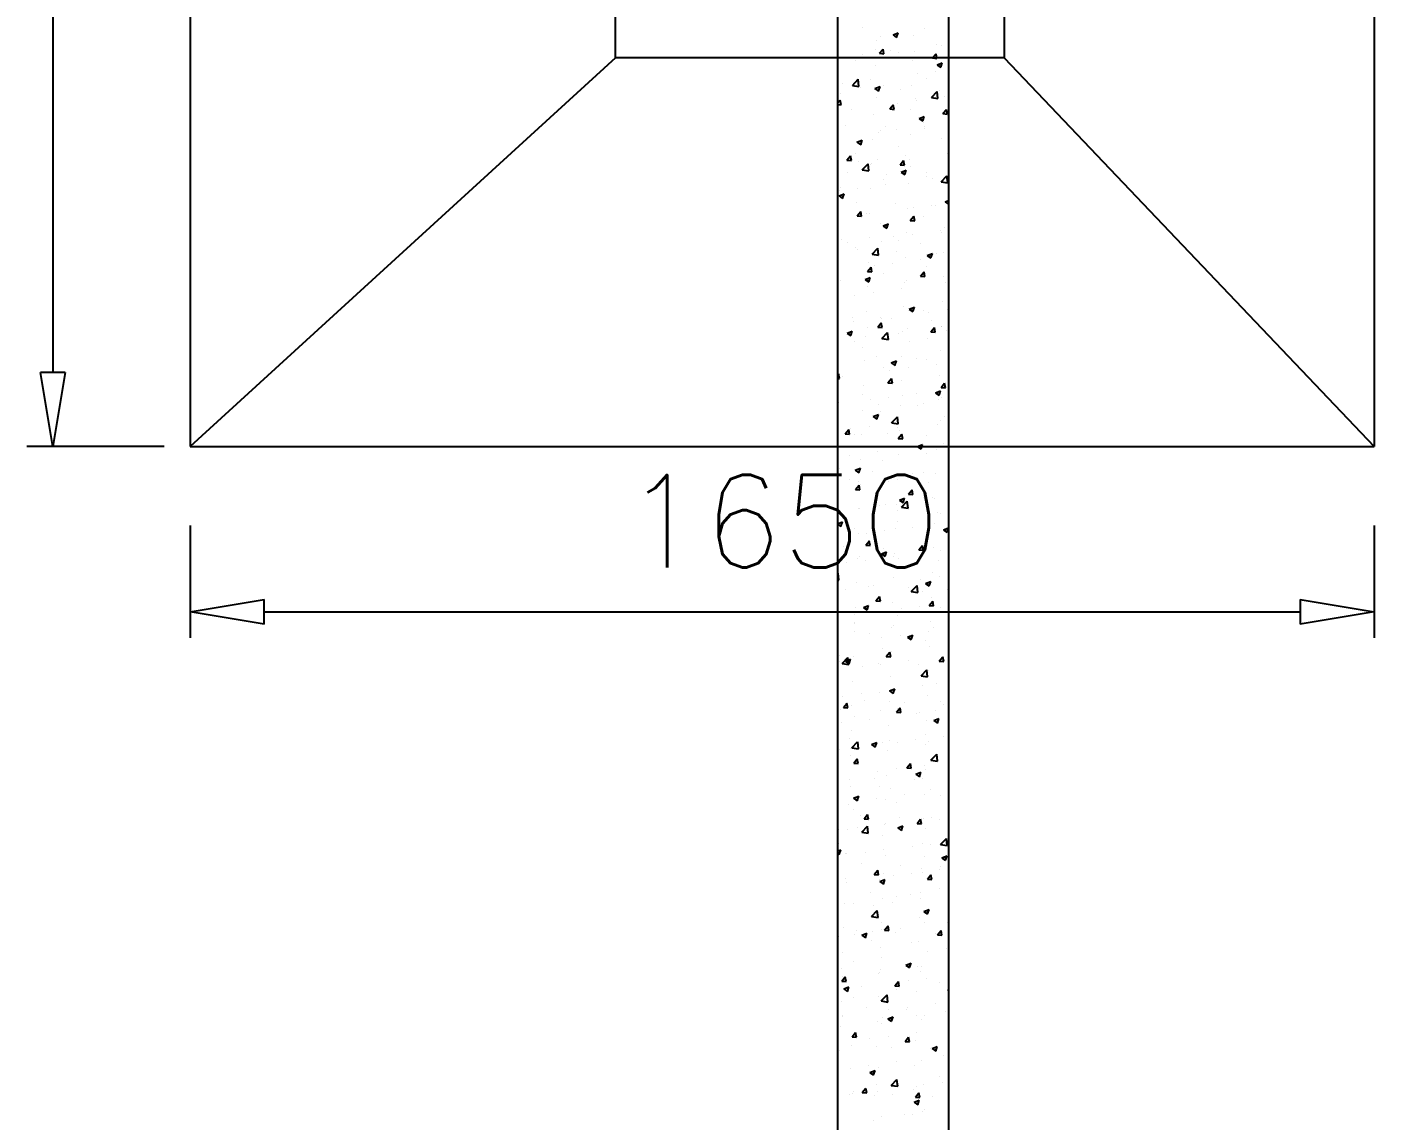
# Model space of a CAD drawing. Header units: millimetres. Extents: x 331487 to 517269, y 198509 to 399936.
# Drawn here: x 441634 to 443454, y 315079 to 316556 of the extents above; entities that cross this region are included whole.
import ezdxf

# ---------------------------------------------------------------- set-up
doc = ezdxf.new("R2010")
doc.units = ezdxf.units.MM
doc.header["$MEASUREMENT"] = 0
doc.layers.add('COLUMN', color=6, linetype='Continuous')
doc.layers.add('FOOTING', color=5, linetype='Continuous')
doc.styles.add('RO', font='romans.shx', dxfattribs={"height": 125})

# ---------------------------------------------------------------- blocks, each defined once
blk = doc.blocks.new('_ClosedBlank')
at = {"color": 0, "linetype": 'ByBlock', "lineweight": -2}
for p, q in [((-1, 0.167), (0, 0)), ((-1, 0.167), (-1, -0.167)), ((0, 0), (-1, -0.167))]:
    blk.add_line(p, q, dxfattribs=at)

msp = doc.modelspace()

# ---------------------------------------------------------------- linework, layer by layer
at = {"layer": 'COLUMN'}
for p, q in [((442729.3, 316588.7), (442729.3, 314228.7)), ((442879.3, 316588.7), (442879.3, 314228.7))]:
    msp.add_line(p, q, dxfattribs=at)
at = {"layer": 'COLUMN', "color": 2, "linetype": 'Continuous'}
for p, q in [((442763.6, 316554.5), (442763.6, 316554.5)), ((442787.9, 316542.7), (442787.9, 316542.7)), ((442804.2, 316544.8), (442811.2, 316547.5)), ((442804.2, 316544.8), (442809.1, 316541.4)), ((442809.1, 316541.4), (442811.2, 316547.5)), ((442832, 316543.5), (442832, 316543.5)), ((442846.2, 316552.8), (442846.2, 316552.8)), ((442729.6, 316532.7), (442729.6, 316532.7)), ((442730.2, 316530), (442730.2, 316530)), ((442779.9, 316525), (442779.9, 316525)), ((442781.5, 316537.1), (442781.5, 316537.1)), ((442785.9, 316519.9), (442790.7, 316525.6)), ((442791.9, 316519.3), (442790.7, 316525.6)), ((442863.3, 316531.6), (442863.3, 316531.6)), ((442870.2, 316530.8), (442870.2, 316530.8)), ((442737.3, 316515), (442737.3, 316515)), ((442753.5, 316510.8), (442753.5, 316510.8)), ((442762.3, 316518.3), (442762.3, 316518.3)), ((442785.9, 316519.9), (442791.9, 316519.3)), ((442800.2, 316523.3), (442800.2, 316523.3)), ((442811.9, 316520.8), (442811.9, 316520.8)), ((442830.8, 316510.2), (442830.8, 316510.2)), ((442833.2, 316522.7), (442833.2, 316522.7)), ((442857.6, 316513.6), (442862.5, 316519.3)), ((442857.6, 316513.6), (442863.6, 316513.1)), ((442863.6, 316513.1), (442862.5, 316519.3)), ((442863.8, 316504.5), (442870.8, 316507.2)), ((442868.8, 316501.2), (442870.8, 316507.2)), ((442780.3, 316503.8), (442780.3, 316503.8)), ((442837, 316492.2), (442837, 316492.2)), ((442862.1, 316495.5), (442862.1, 316495.5)), ((442863.8, 316504.5), (442868.8, 316501.2)), ((442736, 316478.9), (442736, 316478.9)), ((442749.3, 316476.6), (442757.1, 316484.8)), ((442749.3, 316476.6), (442758.2, 316475.3)), ((442758.2, 316475.3), (442757.1, 316484.8)), ((442760.4, 316473.9), (442760.4, 316473.9)), ((442773.9, 316483.9), (442773.9, 316483.9)), ((442779.1, 316470.5), (442779.1, 316470.5)), ((442779.8, 316472.3), (442786.8, 316475)), ((442779.8, 316472.3), (442784.8, 316468.9)), ((442784.8, 316468.9), (442786.8, 316475)), ((442791.7, 316475.8), (442791.7, 316475.8)), ((442813.8, 316471.6), (442813.8, 316471.6)), ((442829.6, 316476.9), (442829.6, 316476.9)), ((442850.1, 316485.8), (442850.1, 316485.8)), ((442729.3, 316452.5), (442732.9, 316456.7)), ((442734, 316450.4), (442732.9, 316456.7)), ((442733.4, 316465.8), (442733.4, 316465.8)), ((442781.5, 316460.4), (442781.5, 316460.4)), ((442810.7, 316452.7), (442810.7, 316452.7)), ((442834.9, 316458.2), (442834.9, 316458.2)), ((442835.8, 316456), (442835.8, 316456)), ((442856, 316460.1), (442863.8, 316468.2)), ((442856, 316460.1), (442864.9, 316458.7)), ((442864.9, 316458.7), (442863.8, 316468.2)), ((442867.2, 316469.4), (442867.2, 316469.4)), ((442873.6, 316461), (442873.6, 316461)), ((442729.3, 316450.8), (442734, 316450.4)), ((442747.6, 316444.4), (442747.6, 316444.4)), ((442777.9, 316437.2), (442777.9, 316437.2)), ((442799.8, 316444.7), (442804.6, 316450.4)), ((442799.8, 316444.7), (442805.8, 316444.1)), ((442805.8, 316444.1), (442804.6, 316450.4)), ((442828.4, 316443.6), (442828.4, 316443.6)), ((442839.5, 316432), (442846.5, 316434.7)), ((442844.5, 316428.7), (442846.5, 316434.7)), ((442871.5, 316438.4), (442876.3, 316444.1)), ((442871.5, 316438.4), (442877.5, 316437.9)), ((442877.5, 316437.8), (442876.3, 316444.1)), ((442740.5, 316423), (442740.5, 316423)), ((442787.6, 316416.1), (442787.6, 316416.1)), ((442793.9, 316420.8), (442793.9, 316420.8)), ((442809.5, 316416.6), (442809.5, 316416.6)), ((442839.5, 316432), (442844.5, 316428.7)), ((442845.9, 316426.1), (442845.9, 316426.1)), ((442847.3, 316421.6), (442847.3, 316421.6)), ((442847.3, 316418.5), (442847.3, 316418.5)), ((442879.1, 316417.8), (442879.1, 316417.8)), ((442755.5, 316399.8), (442762.5, 316402.5)), ((442755.5, 316399.8), (442760.5, 316396.4)), ((442760.5, 316396.4), (442762.5, 316402.5)), ((442776.7, 316403.9), (442776.7, 316403.9)), ((442784.4, 316413.3), (442784.4, 316413.3)), ((442827.2, 316410.3), (442827.2, 316410.3)), ((442869.9, 316404.2), (442869.9, 316404.2)), ((442741.9, 316375.7), (442746.8, 316381.5)), ((442747.9, 316375.2), (442746.7, 316381.4)), ((442753.3, 316384.1), (442753.3, 316384.1)), ((442811.6, 316394.2), (442811.6, 316394.2)), ((442821, 316382.1), (442821, 316382.1)), ((442877.9, 316384.5), (442877.9, 316384.5)), ((442741.9, 316375.7), (442747.9, 316375.2)), ((442758.1, 316373.9), (442758.1, 316373.9)), ((442762.6, 316362.7), (442770.4, 316370.8)), ((442762.6, 316362.7), (442771.5, 316361.3)), ((442771.5, 316361.3), (442770.4, 316370.8)), ((442774.4, 316369.7), (442774.4, 316369.7)), ((442775.4, 316370.6), (442775.4, 316370.6)), ((442783.2, 316377.1), (442783.2, 316377.1)), ((442813.7, 316369.4), (442818.5, 316375.2)), ((442813.7, 316369.4), (442819.6, 316368.9)), ((442815.2, 316359.5), (442822.2, 316362.2)), ((442819.6, 316368.9), (442818.5, 316375.2)), ((442820.2, 316356.1), (442822.2, 316362.2)), ((442825.9, 316377), (442825.9, 316377)), ((442827.8, 316367.4), (442827.8, 316367.4)), ((442742.1, 316358.5), (442742.1, 316358.5)), ((442791.4, 316349.2), (442791.4, 316349.2)), ((442794.7, 316342.7), (442794.7, 316342.7)), ((442795.5, 316356.2), (442795.5, 316356.2)), ((442815.2, 316359.5), (442820.2, 316356.2)), ((442824.7, 316343.7), (442824.7, 316343.7)), ((442848.9, 316354), (442848.9, 316354)), ((442849.8, 316359.2), (442849.8, 316359.2)), ((442857.9, 316351), (442857.9, 316351)), ((442869.3, 316346.1), (442877.1, 316354.2)), ((442869.3, 316346.1), (442878.2, 316344.8)), ((442876.7, 316351.2), (442876.7, 316351.2)), ((442878.2, 316344.8), (442877.1, 316354.2)), ((442731.2, 316327.3), (442738.2, 316329.9)), ((442731.2, 316327.3), (442736.1, 316323.9)), ((442731.8, 316334.4), (442731.8, 316334.4)), ((442733.1, 316339.1), (442733.1, 316339.1)), ((442736.1, 316323.9), (442738.2, 316329.9)), ((442756.8, 316337.7), (442756.8, 316337.7)), ((442774.2, 316337.3), (442774.2, 316337.3)), ((442754.5, 316318.8), (442754.5, 316318.8)), ((442755.8, 316300.5), (442760.6, 316306.2)), ((442761.8, 316300), (442760.6, 316306.2)), ((442807.9, 316316.6), (442807.9, 316316.6)), ((442823.5, 316310.4), (442823.5, 316310.4)), ((442831.6, 316311.6), (442831.6, 316311.6)), ((442856.6, 316314.9), (442856.6, 316314.9)), ((442861.3, 316314.3), (442861.3, 316314.3)), ((442874.9, 316319.2), (442879.3, 316321)), ((442874.9, 316319.2), (442879.3, 316316.2)), ((442875.5, 316317.9), (442875.5, 316317.9)), ((442730.5, 316298.3), (442730.5, 316298.3)), ((442755.8, 316300.5), (442761.8, 316300)), ((442768.4, 316303.3), (442768.4, 316303.3)), ((442773, 316304), (442773, 316304)), ((442787.3, 316289.5), (442787.3, 316289.5)), ((442790.8, 316287), (442797.9, 316289.7)), ((442795.8, 316283.6), (442797.8, 316289.7)), ((442827.5, 316294.2), (442832.4, 316300)), ((442827.5, 316294.2), (442833.5, 316293.7)), ((442833.5, 316293.7), (442832.4, 316300)), ((442845.6, 316299.5), (442845.6, 316299.5)), ((442771.8, 316270.8), (442771.8, 316270.8)), ((442790.8, 316287), (442795.8, 316283.6)), ((442805.3, 316272.1), (442805.3, 316272.1)), ((442822.3, 316277.2), (442822.3, 316277.2)), ((442830.3, 316275.4), (442830.3, 316275.4)), ((442868.2, 316280.4), (442868.2, 316280.4)), ((442869.6, 316277.5), (442869.6, 316277.5)), ((442874.2, 316284.7), (442874.2, 316284.7)), ((442735, 316267.8), (442735, 316267.8)), ((442742.1, 316263.8), (442742.1, 316263.8)), ((442753, 316257.5), (442753, 316257.5)), ((442756.1, 316254.3), (442756.1, 316254.3)), ((442775.8, 316248.7), (442783.6, 316256.8)), ((442784.7, 316247.3), (442783.6, 316256.8)), ((442788.4, 316265.5), (442788.4, 316265.5)), ((442809.5, 316252.1), (442809.5, 316252.1)), ((442811.3, 316267.5), (442811.3, 316267.5)), ((442841.8, 316263.2), (442841.8, 316263.2)), ((442770.6, 316237.5), (442770.6, 316237.5)), ((442775.8, 316248.7), (442784.7, 316247.3)), ((442804, 316236), (442804, 316236)), ((442821.1, 316243.9), (442821.1, 316243.9)), ((442841.9, 316241), (442841.9, 316241)), ((442850.5, 316246.7), (442857.5, 316249.4)), ((442850.5, 316246.7), (442855.5, 316243.4)), ((442855.5, 316243.4), (442857.5, 316249.4)), ((442862.9, 316249.8), (442862.9, 316249.8)), ((442873, 316251.4), (442873, 316251.4)), ((442766.5, 316214.5), (442773.5, 316217.2)), ((442769.7, 316225.3), (442774.5, 316231)), ((442769.7, 316225.3), (442775.7, 316224.7)), ((442771.5, 316211.1), (442773.5, 316217.2)), ((442775.7, 316224.7), (442774.5, 316231)), ((442779, 316232.7), (442779, 316232.7)), ((442791.2, 316222.5), (442791.2, 316222.5)), ((442841.4, 316219), (442846.2, 316224.7)), ((442841.4, 316219), (442847.4, 316218.5)), ((442847.4, 316218.5), (442846.2, 316224.7)), ((442849.5, 316232.5), (442849.5, 316232.5)), ((442871.8, 316218.1), (442871.8, 316218.1)), ((442732.8, 316212.5), (442732.8, 316212.5)), ((442766.5, 316214.5), (442771.5, 316211.1)), ((442768.5, 316214.7), (442768.5, 316214.7)), ((442769.4, 316204.2), (442769.4, 316204.2)), ((442815.6, 316201.5), (442815.6, 316201.5)), ((442819.9, 316210.6), (442819.9, 316210.6)), ((442821.9, 316212.4), (442821.9, 316212.4)), ((442875.3, 316210.2), (442875.3, 316210.2)), ((442878.7, 316209.8), (442878.7, 316209.8)), ((442752.6, 316193.2), (442752.6, 316193.2)), ((442777.7, 316196.5), (442777.7, 316196.5)), ((442870.6, 316184.8), (442870.6, 316184.8)), ((442749, 316163.6), (442749, 316163.6)), ((442768.1, 316170.9), (442768.1, 316170.9)), ((442787, 316162.9), (442787, 316162.9)), ((442789.2, 316162.1), (442789.2, 316162.1)), ((442802.4, 316161.3), (442802.4, 316161.3)), ((442818.6, 316177.3), (442818.6, 316177.3)), ((442826.2, 316174.2), (442833.2, 316176.9)), ((442826.2, 316174.2), (442831.2, 316170.9)), ((442831.2, 316170.9), (442833.2, 316176.9)), ((442845.3, 316172.9), (442845.3, 316172.9)), ((442852.4, 316170.4), (442852.4, 316170.4)), ((442877.4, 316173.7), (442877.4, 316173.7)), ((442742.2, 316142), (442749.2, 316144.6)), ((442747.2, 316138.6), (442749.2, 316144.6)), ((442751.4, 316157.1), (442751.4, 316157.1)), ((442770.1, 316150.1), (442770.1, 316150.1)), ((442783.6, 316150.1), (442788.4, 316155.8)), ((442783.6, 316150.1), (442789.5, 316149.5)), ((442789.5, 316149.5), (442788.4, 316155.8)), ((442789.1, 316134.7), (442796.9, 316142.9)), ((442798, 316133.4), (442796.9, 316142.9)), ((442817.4, 316144), (442817.4, 316144)), ((442823.5, 316147.9), (442823.5, 316147.9)), ((442855.3, 316143.8), (442860.1, 316149.5)), ((442855.3, 316143.8), (442861.3, 316143.3)), ((442855.8, 316159.1), (442855.8, 316159.1)), ((442861.3, 316143.2), (442860.1, 316149.5)), ((442869.3, 316150.9), (442869.3, 316150.9)), ((442869.4, 316151.5), (442869.4, 316151.5)), ((442876.9, 316145.6), (442876.9, 316145.6)), ((442742.2, 316142), (442747.2, 316138.6)), ((442752.7, 316130.9), (442752.7, 316130.9)), ((442766.9, 316137.6), (442766.9, 316137.6)), ((442789.1, 316134.8), (442798, 316133.4)), ((442811, 316140.9), (442811, 316140.9)), ((442826.1, 316131), (442826.1, 316131)), ((442851.1, 316134.3), (442851.1, 316134.3)), ((442762.9, 316122.6), (442762.9, 316122.6)), ((442782.5, 316110.5), (442782.5, 316110.5)), ((442816.2, 316110.7), (442816.2, 316110.7)), ((442835.9, 316108.2), (442835.9, 316108.2)), ((442849.2, 316105.9), (442849.2, 316105.9)), ((442868.2, 316118.2), (442868.2, 316118.2)), ((442765.7, 316104.3), (442765.7, 316104.3)), ((442790.9, 316095.9), (442790.9, 316095.9)), ((442799.8, 316091.5), (442799.8, 316091.5)), ((442801.9, 316101.7), (442808.9, 316104.4)), ((442801.9, 316101.7), (442806.9, 316098.3)), ((442806.8, 316098.3), (442808.9, 316104.4)), ((442824.8, 316094.8), (442824.8, 316094.8)), ((442862.7, 316099.8), (442862.7, 316099.8)), ((442729.3, 316085.4), (442730.5, 316086.9)), ((442729.3, 316080.8), (442731.7, 316080.6)), ((442731.7, 316080.6), (442730.5, 316086.8)), ((442732.5, 316085.9), (442732.5, 316085.9)), ((442736.6, 316083.2), (442736.6, 316083.2)), ((442764.5, 316071), (442764.5, 316071)), ((442797.4, 316074.8), (442802.3, 316080.6)), ((442797.4, 316074.8), (442803.4, 316074.3)), ((442803.4, 316074.3), (442802.3, 316080.6)), ((442815, 316077.4), (442815, 316077.4)), ((442866.9, 316084.9), (442866.9, 316084.9)), ((442869.2, 316068.6), (442874, 316074.3)), ((442875.1, 316068), (442874, 316074.3)), ((442763.1, 316059.4), (442763.1, 316059.4)), ((442773.5, 316052.1), (442773.5, 316052.1)), ((442798.5, 316055.4), (442798.5, 316055.4)), ((442816.4, 316057.1), (442816.4, 316057.1)), ((442836.4, 316060.4), (442836.4, 316060.4)), ((442861.6, 316061.4), (442868.6, 316064.1)), ((442861.6, 316061.4), (442866.5, 316058.1)), ((442865.7, 316051.6), (442865.7, 316051.6)), ((442866.5, 316058.1), (442868.6, 316064.1)), ((442869.2, 316068.6), (442875.1, 316068)), ((442869.8, 316054.9), (442869.8, 316054.9)), ((442730.8, 316048.2), (442730.8, 316048.2)), ((442763.3, 316037.7), (442763.3, 316037.7)), ((442784.1, 316045.9), (442784.1, 316045.9)), ((442786.7, 316036.2), (442786.7, 316036.2)), ((442813.8, 316044.1), (442813.8, 316044.1)), ((442837.5, 316043.7), (442837.5, 316043.7)), ((442845, 316046.2), (442845, 316046.2)), ((442772.2, 316015.9), (442772.2, 316015.9)), ((442777.5, 316029.2), (442784.5, 316031.9)), ((442777.5, 316029.2), (442782.5, 316025.8)), ((442782.5, 316025.8), (442784.5, 316031.9)), ((442802.3, 316020.8), (442810.1, 316028.9)), ((442802.4, 316020.8), (442811.2, 316019.4)), ((442811.2, 316019.4), (442810.1, 316028.9)), ((442810.1, 316020.9), (442810.1, 316020.9)), ((442864.5, 316018.3), (442864.5, 316018.3)), ((442869, 316024.3), (442869, 316024.3)), ((442873.2, 316029.2), (442873.2, 316029.2)), ((442739.6, 316005.9), (442744.4, 316011.6)), ((442739.6, 316005.9), (442745.6, 316005.4)), ((442743.2, 316008.5), (442743.2, 316008.5)), ((442745.6, 316005.4), (442744.4, 316011.6)), ((442747.2, 316012.6), (442747.2, 316012.6)), ((442752.4, 316004.3), (442752.4, 316004.3)), ((442762.1, 316004.4), (442762.1, 316004.4)), ((442796.5, 316006.3), (442796.5, 316006.3)), ((442810.7, 316014.3), (442810.7, 316014.3)), ((442811.3, 315999.6), (442816.1, 316005.4)), ((442811.3, 315999.6), (442817.3, 315999.1)), ((442812.6, 316010.8), (442812.6, 316010.8)), ((442817.3, 315999.1), (442816.1, 316005.4)), ((442849.9, 316004), (442849.9, 316004)), ((442783.8, 315981.5), (442783.8, 315981.5)), ((442837.2, 315988.9), (442844.2, 315991.6)), ((442837.2, 315988.9), (442842.2, 315985.6)), ((442842.2, 315985.6), (442844.2, 315991.6)), ((442846.9, 315989.8), (442846.9, 315989.8)), ((442848.9, 315979.3), (442848.9, 315979.3)), ((442863.3, 315985), (442863.3, 315985)), ((442872, 315993.1), (442872, 315993.1)), ((442745.9, 315976.5), (442745.9, 315976.5)), ((442760.8, 315971.1), (442760.8, 315971.1)), ((442790.6, 315969.3), (442790.6, 315969.3)), ((442811.4, 315977.5), (442811.4, 315977.5)), ((442732.2, 315959.3), (442732.2, 315959.3)), ((442744.8, 315944), (442744.8, 315944)), ((442753.2, 315956.7), (442760.2, 315959.4)), ((442753.2, 315956.7), (442758.2, 315953.3)), ((442757.5, 315942), (442757.5, 315942)), ((442758.2, 315953.3), (442760.2, 315959.4)), ((442777.1, 315955.2), (442777.1, 315955.2)), ((442810.1, 315944.3), (442810.1, 315944.3)), ((442820.6, 315950.3), (442820.6, 315950.3)), ((442830.5, 315952.9), (442830.5, 315952.9)), ((442845.7, 315953.6), (442845.7, 315953.6)), ((442862.1, 315951.8), (442862.1, 315951.8)), ((442753.5, 315930.7), (442758.3, 315936.4)), ((442753.5, 315930.7), (442759.4, 315930.1)), ((442759.4, 315930.1), (442758.3, 315936.4)), ((442759.6, 315937.9), (442759.6, 315937.9)), ((442798.2, 315941.8), (442798.2, 315941.8)), ((442825.2, 315924.4), (442830, 315930.1)), ((442825.2, 315924.4), (442831.2, 315923.9)), ((442831.2, 315923.9), (442830, 315930.1)), ((442851.5, 315939.5), (442851.5, 315939.5)), ((442786.4, 315909.6), (442786.4, 315909.6)), ((442794.3, 315910.9), (442794.3, 315910.9)), ((442808.9, 315911), (442808.9, 315911)), ((442812.9, 315916.4), (442819.9, 315919.1)), ((442812.9, 315916.4), (442817.9, 315913.1)), ((442815.6, 315906.8), (442823.4, 315914.9)), ((442815.6, 315906.8), (442824.5, 315905.4)), ((442817.9, 315913.1), (442819.9, 315919.1)), ((442819.4, 315914.2), (442819.4, 315914.2)), ((442824.5, 315905.4), (442823.4, 315914.9)), ((442844.8, 315919.6), (442844.8, 315919.6)), ((442857.2, 315919.2), (442857.2, 315919.2)), ((442860.9, 315918.5), (442860.9, 315918.5)), ((442731.2, 315902.6), (442731.2, 315902.6)), ((442757.2, 315904.4), (442757.2, 315904.4)), ((442758.4, 315904.6), (442758.4, 315904.6)), ((442810.4, 315887.6), (442810.4, 315887.6)), ((442810.6, 315902.1), (442810.6, 315902.1)), ((442863.9, 315899.9), (442863.9, 315899.9)), ((442868.7, 315897.7), (442868.7, 315897.7)), ((442729.3, 315884.3), (442735.9, 315886.8)), ((442729.3, 315883.8), (442733.9, 315880.8)), ((442733.9, 315880.8), (442735.9, 315886.8)), ((442752.1, 315877.6), (442752.1, 315877.6)), ((442757.2, 315871.3), (442757.2, 315871.3)), ((442768, 315871.5), (442768, 315871.5)), ((442793, 315874.8), (442793, 315874.8)), ((442807.7, 315877.7), (442807.7, 315877.7)), ((442830.9, 315879.7), (442830.9, 315879.7)), ((442859.6, 315885.2), (442859.6, 315885.2)), ((442872.6, 315876.1), (442879.3, 315878.7)), ((442872.6, 315876.1), (442877.6, 315872.8)), ((442877.6, 315872.8), (442879.3, 315878.1)), ((442737.7, 315853.3), (442737.7, 315853.3)), ((442767.3, 315855.4), (442772.2, 315861.2)), ((442767.3, 315855.4), (442773.3, 315854.9)), ((442773.3, 315854.9), (442772.1, 315861.2)), ((442791.1, 315851), (442791.1, 315851)), ((442839.1, 315849.2), (442843.9, 315854.9)), ((442845, 315848.6), (442843.9, 315854.9)), ((442848.6, 315852.6), (442848.6, 315852.6)), ((442858.4, 315851.9), (442858.4, 315851.9)), ((442731.9, 315832.6), (442731.9, 315832.6)), ((442756, 315838), (442756, 315838)), ((442758.8, 315839.8), (442758.8, 315839.8)), ((442766.7, 315835.3), (442766.7, 315835.3)), ((442788.6, 315843.9), (442795.6, 315846.6)), ((442788.6, 315843.9), (442793.5, 315840.5)), ((442790.3, 315842.6), (442790.3, 315842.6)), ((442793.5, 315840.5), (442795.6, 315846.6)), ((442804.6, 315840.3), (442804.6, 315840.3)), ((442806.5, 315844.4), (442806.5, 315844.4)), ((442812.2, 315837.6), (442812.2, 315837.6)), ((442839.1, 315849.2), (442845, 315848.7)), ((442844.5, 315848.8), (442844.5, 315848.8)), ((442865.6, 315835.3), (442865.6, 315835.3)), ((442867.8, 315848.6), (442867.8, 315848.6)), ((442729.3, 315816.9), (442729.9, 315817.5)), ((442731, 315808), (442729.9, 315817.5)), ((442741.7, 315832), (442741.7, 315832)), ((442857.2, 315818.6), (442857.2, 315818.6)), ((442729.3, 315808.3), (442731, 315808)), ((442754.8, 315804.7), (442754.8, 315804.7)), ((442771.2, 315800.2), (442771.2, 315800.2)), ((442778.3, 315800.9), (442778.3, 315800.9)), ((442805.3, 315811.1), (442805.3, 315811.1)), ((442824.6, 315797.9), (442824.6, 315797.9)), ((442828.9, 315792.9), (442836.7, 315801)), ((442837.8, 315791.5), (442836.7, 315801)), ((442841.5, 315809.2), (442841.5, 315809.2)), ((442848.3, 315803.6), (442855.3, 315806.3)), ((442848.3, 315803.6), (442853.2, 315800.3)), ((442853.2, 315800.3), (442855.3, 315806.3)), ((442866.5, 315812.5), (442866.5, 315812.5)), ((442740.4, 315795.9), (442740.4, 315795.9)), ((442781.2, 315780.2), (442786, 315786)), ((442781.2, 315780.2), (442787.2, 315779.7)), ((442787.2, 315779.7), (442786, 315786)), ((442786.1, 315783), (442786.1, 315783)), ((442828.9, 315792.9), (442837.8, 315791.5)), ((442844.5, 315793), (442844.5, 315793)), ((442852.9, 315774), (442857.8, 315779.7)), ((442856, 315785.3), (442856, 315785.3)), ((442858.9, 315773.4), (442857.8, 315779.7)), ((442878, 315795.7), (442878, 315795.7)), ((442878.1, 315778), (442878.1, 315778)), ((442752, 315761.4), (442752, 315761.4)), ((442753.5, 315771.4), (442753.5, 315771.4)), ((442764.2, 315771.4), (442771.2, 315774.1)), ((442764.2, 315771.4), (442769.2, 315768)), ((442769.2, 315768), (442771.2, 315774.1)), ((442804.1, 315777.8), (442804.1, 315777.8)), ((442810.1, 315761), (442810.1, 315761)), ((442815.2, 315769.7), (442815.2, 315769.7)), ((442840.2, 315773), (442840.2, 315773)), ((442852.9, 315774), (442858.9, 315773.4)), ((442868.4, 315771), (442868.4, 315771)), ((442751.7, 315749.1), (442751.7, 315749.1)), ((442751.8, 315751), (442751.8, 315751)), ((442802.8, 315744.5), (442802.8, 315744.5)), ((442805.1, 315746.8), (442805.1, 315746.8)), ((442854.8, 315752), (442854.8, 315752)), ((442858.5, 315744.6), (442858.5, 315744.6)), ((442752.3, 315738.1), (442752.3, 315738.1)), ((442772.8, 315735.6), (442772.8, 315735.6)), ((442788.8, 315730.3), (442788.8, 315730.3)), ((442813.9, 315733.6), (442813.9, 315733.6)), ((442823.9, 315731.1), (442830.9, 315733.8)), ((442823.9, 315731.1), (442828.9, 315727.8)), ((442826.2, 315733.4), (442826.2, 315733.4)), ((442828.9, 315727.8), (442830.9, 315733.8)), ((442848.3, 315726), (442848.3, 315726)), ((442851.8, 315738.6), (442851.8, 315738.6)), ((442731.7, 315706), (442731.7, 315706)), ((442790, 315716), (442790, 315716)), ((442795.1, 315705), (442799.9, 315710.8)), ((442801.1, 315704.5), (442799.9, 315710.8)), ((442801.6, 315711.2), (442801.6, 315711.2)), ((442853.6, 315718.7), (442853.6, 315718.7)), ((442731.8, 315698.2), (442731.8, 315698.2)), ((442735.4, 315695.4), (442743.2, 315703.6)), ((442735.4, 315695.5), (442744.3, 315694.1)), ((442739.9, 315698.9), (442746.9, 315701.5)), ((442739.9, 315698.9), (442744.9, 315695.5)), ((442744.3, 315694.1), (442743.2, 315703.6)), ((442744.9, 315695.5), (442746.9, 315701.5)), ((442751.1, 315704.8), (442751.1, 315704.8)), ((442762.5, 315690.9), (442762.5, 315690.9)), ((442785.2, 315696), (442785.2, 315696)), ((442787.6, 315694.2), (442787.6, 315694.2)), ((442795.1, 315705), (442801.1, 315704.5)), ((442825.4, 315699.1), (442825.4, 315699.1)), ((442838.6, 315693.7), (442838.6, 315693.7)), ((442842.1, 315678.9), (442849.9, 315687)), ((442851, 315677.5), (442849.9, 315687)), ((442866.8, 315698.7), (442871.6, 315704.5)), ((442866.8, 315698.7), (442872.8, 315698.2)), ((442872.8, 315698.2), (442871.6, 315704.5)), ((442749.9, 315671.5), (442749.9, 315671.5)), ((442800.4, 315677.9), (442800.4, 315677.9)), ((442842.1, 315678.9), (442851, 315677.5)), ((442852.3, 315685.4), (442852.3, 315685.4)), ((442736.2, 315651.4), (442736.2, 315651.4)), ((442761.3, 315654.7), (442761.3, 315654.7)), ((442785.8, 315656.3), (442785.8, 315656.3)), ((442799.1, 315659.7), (442799.1, 315659.7)), ((442799.6, 315658.6), (442806.6, 315661.3)), ((442799.6, 315658.6), (442804.6, 315655.2)), ((442804.6, 315655.2), (442806.6, 315661.3)), ((442844.2, 315666.4), (442844.2, 315666.4)), ((442851.1, 315652.2), (442851.1, 315652.2)), ((442862.3, 315668), (442862.3, 315668)), ((442733.4, 315633.7), (442733.4, 315633.7)), ((442737.2, 315636.1), (442742.1, 315641.8)), ((442737.2, 315636.1), (442743.2, 315635.5)), ((442743.2, 315635.5), (442742, 315641.8)), ((442748.7, 315638.3), (442748.7, 315638.3)), ((442765.7, 315644.9), (442765.7, 315644.9)), ((442799.2, 315644.7), (442799.2, 315644.7)), ((442809, 315629.8), (442813.8, 315635.5)), ((442809.8, 315634.4), (442809.8, 315634.4)), ((442814.9, 315629.3), (442813.8, 315635.5)), ((442819.1, 315642.6), (442819.1, 315642.6)), ((442868.1, 315644.4), (442868.1, 315644.4)), ((442872.5, 315640.4), (442872.5, 315640.4)), ((442735, 315615.3), (442735, 315615.3)), ((442751.5, 315624.4), (442751.5, 315624.4)), ((442772.8, 315620.3), (442772.8, 315620.3)), ((442786.8, 315631.5), (442786.8, 315631.5)), ((442809, 315629.8), (442814.9, 315629.3)), ((442836, 315628.6), (442836, 315628.6)), ((442840.2, 315629.2), (442840.2, 315629.2)), ((442849.9, 315618.9), (442849.9, 315618.9)), ((442859.3, 315618.3), (442866.3, 315621)), ((442859.3, 315618.3), (442864.3, 315615)), ((442861, 315631.9), (442861, 315631.9)), ((442864.3, 315615), (442866.3, 315621)), ((442747.5, 315605), (442747.5, 315605)), ((442798, 315611.4), (442798, 315611.4)), ((442848, 315599.4), (442848, 315599.4)), ((442872.6, 315597.4), (442872.6, 315597.4)), ((442731.4, 315579.4), (442731.4, 315579.4)), ((442745.8, 315594.1), (442745.8, 315594.1)), ((442746.5, 315580.8), (442746.5, 315580.8)), ((442748.7, 315581.5), (442756.4, 315589.6)), ((442748.7, 315581.5), (442757.6, 315580.1)), ((442757.6, 315580.1), (442756.5, 315589.6)), ((442775.3, 315586.1), (442782.3, 315588.8)), ((442775.3, 315586.1), (442780.2, 315582.7)), ((442780.2, 315582.7), (442782.3, 315588.8)), ((442789.7, 315589.4), (442789.7, 315589.4)), ((442796.8, 315578.1), (442796.8, 315578.1)), ((442799.2, 315591.8), (442799.2, 315591.8)), ((442809.7, 315589.1), (442809.7, 315589.1)), ((442834.7, 315592.4), (442834.7, 315592.4)), ((442848.7, 315585.6), (442848.7, 315585.6)), ((442852.6, 315589.5), (442852.6, 315589.5)), ((442746.3, 315571.7), (442746.3, 315571.7)), ((442751.1, 315560.8), (442755.9, 315566.6)), ((442751.1, 315560.8), (442757.1, 315560.3)), ((442757.1, 315560.3), (442755.9, 315566.6)), ((442822.8, 315554.6), (442827.7, 315560.3)), ((442828.8, 315554), (442827.7, 315560.3)), ((442855.4, 315564.9), (442863.2, 315573)), ((442855.4, 315564.9), (442864.3, 315563.6)), ((442864.3, 315563.6), (442863.2, 315573.1)), ((442783.4, 315549.7), (442783.4, 315549.7)), ((442795.5, 315544.8), (442795.5, 315544.8)), ((442808.4, 315553), (442808.4, 315553)), ((442822.8, 315554.6), (442828.8, 315554)), ((442835, 315545.8), (442842, 315548.5)), ((442835, 315545.8), (442839.9, 315542.5)), ((442839.9, 315542.5), (442842, 315548.5)), ((442846.3, 315558), (442846.3, 315558)), ((442847.5, 315552.3), (442847.5, 315552.3)), ((442745, 315538.4), (442745, 315538.4)), ((442747.4, 315529.5), (442747.4, 315529.5)), ((442779.7, 315540.7), (442779.7, 315540.7)), ((442785.5, 315529.7), (442785.5, 315529.7)), ((442800.8, 315527.3), (442800.8, 315527.3)), ((442833.1, 315538.4), (442833.1, 315538.4)), ((442843.9, 315539.7), (442843.9, 315539.7)), ((442854.2, 315525), (442854.2, 315525)), ((442743.8, 315505.1), (442743.8, 315505.1)), ((442750.9, 315513.6), (442757.9, 315516.3)), ((442750.9, 315513.6), (442755.9, 315510.2)), ((442755.9, 315510.2), (442757.9, 315516.3)), ((442757.1, 315510.2), (442757.1, 315510.2)), ((442782.1, 315513.5), (442782.1, 315513.5)), ((442794.3, 315511.5), (442794.3, 315511.5)), ((442809.5, 315507.8), (442809.5, 315507.8)), ((442820, 315518.5), (442820, 315518.5)), ((442846.3, 315519), (442846.3, 315519)), ((442867.8, 315517.8), (442867.8, 315517.8)), ((442751.2, 315497.7), (442751.2, 315497.7)), ((442759.8, 315489.9), (442759.8, 315489.9)), ((442765, 315485.6), (442769.8, 315491.4)), ((442771, 315485.1), (442769.8, 315491.4)), ((442813.2, 315487.6), (442813.2, 315487.6)), ((442856.8, 315487.4), (442856.8, 315487.4)), ((442730.8, 315470.8), (442730.8, 315470.8)), ((442742.6, 315471.8), (442742.6, 315471.8)), ((442755.8, 315474.1), (442755.8, 315474.1)), ((442761.9, 315467.5), (442769.7, 315475.6)), ((442765, 315485.6), (442771, 315485.1)), ((442770.8, 315466.1), (442769.7, 315475.6)), ((442793.1, 315478.2), (442793.1, 315478.2)), ((442793.7, 315479.1), (442793.7, 315479.1)), ((442810.6, 315473.3), (442817.6, 315476)), ((442810.6, 315473.3), (442815.6, 315470)), ((442815.6, 315470), (442817.6, 315476)), ((442836.7, 315479.4), (442841.5, 315485.1)), ((442836.7, 315479.4), (442842.7, 315478.8)), ((442842.7, 315478.8), (442841.5, 315485.1)), ((442845.1, 315485.7), (442845.1, 315485.7)), ((442847.7, 315472.8), (442847.7, 315472.8)), ((442866.6, 315485.4), (442866.6, 315485.4)), ((442731.1, 315452.7), (442731.1, 315452.7)), ((442761.9, 315467.5), (442770.8, 315466.1)), ((442789.4, 315462.7), (442789.4, 315462.7)), ((442843.8, 315452.4), (442843.8, 315452.4)), ((442855.5, 315451.3), (442855.5, 315451.3)), ((442868.6, 315451), (442876.4, 315459.1)), ((442868.6, 315451), (442877.5, 315449.6)), ((442877.5, 315449.6), (442876.4, 315459.1)), ((442729.3, 315442.1), (442733.6, 315443.7)), ((442729.3, 315439.2), (442731.6, 315437.7)), ((442729.5, 315434.7), (442729.5, 315434.7)), ((442731.6, 315437.7), (442733.6, 315443.7)), ((442740.4, 315438.8), (442740.4, 315438.8)), ((442741.4, 315438.5), (442741.4, 315438.5)), ((442767.4, 315439.6), (442767.4, 315439.6)), ((442791.9, 315444.9), (442791.9, 315444.9)), ((442793.8, 315436.5), (442793.8, 315436.5)), ((442830.5, 315448), (442830.5, 315448)), ((442847.1, 315434.3), (442847.1, 315434.3)), ((442870.3, 315433), (442877.3, 315435.7)), ((442870.3, 315433), (442875.3, 315429.7)), ((442875.3, 315429.7), (442877.3, 315435.7)), ((442761.5, 315425.3), (442761.5, 315425.3)), ((442778.9, 315410.4), (442783.7, 315416.2)), ((442784.8, 315409.9), (442783.7, 315416.1)), ((442814.8, 315423.1), (442814.8, 315423.1)), ((442842.6, 315419.1), (442842.6, 315419.1)), ((442867.1, 315416.8), (442867.1, 315416.8)), ((442868.2, 315420.8), (442868.2, 315420.8)), ((442740.2, 315405.2), (442740.2, 315405.2)), ((442741.1, 315400.2), (442741.1, 315400.2)), ((442778.9, 315410.4), (442784.8, 315409.9)), ((442785.3, 315403.1), (442785.3, 315403.1)), ((442786.3, 315400.8), (442793.3, 315403.5)), ((442786.3, 315400.8), (442791.3, 315397.4)), ((442790.7, 315411.6), (442790.7, 315411.6)), ((442791.3, 315397.4), (442793.3, 315403.5)), ((442804.2, 315408.5), (442804.2, 315408.5)), ((442829.2, 315411.8), (442829.2, 315411.8)), ((442843.6, 315413.1), (442843.6, 315413.1)), ((442850.6, 315404.1), (442855.4, 315409.9)), ((442850.6, 315404.1), (442856.6, 315403.6)), ((442856.6, 315403.6), (442855.4, 315409.9)), ((442773.9, 315385.7), (442773.9, 315385.7)), ((442789.5, 315378.3), (442789.5, 315378.3)), ((442809.2, 315381.1), (442809.2, 315381.1)), ((442827.2, 315383.4), (442827.2, 315383.4)), ((442841.4, 315385.8), (442841.4, 315385.8)), ((442867.5, 315391.1), (442867.5, 315391.1)), ((442739, 315371.9), (442739, 315371.9)), ((442750.9, 315371.1), (442750.9, 315371.1)), ((442775.2, 315353.6), (442783, 315361.7)), ((442777.9, 315369.1), (442777.9, 315369.1)), ((442784.1, 315352.2), (442783, 315361.7)), ((442802.9, 315372.4), (442802.9, 315372.4)), ((442840.8, 315377.4), (442840.8, 315377.4)), ((442846, 315360.5), (442853, 315363.2)), ((442846, 315360.5), (442851, 315357.2)), ((442851, 315357.2), (442853, 315363.2)), ((442775.2, 315353.6), (442784.1, 315352.2)), ((442788.2, 315345), (442788.2, 315345)), ((442840.2, 315352.5), (442840.2, 315352.5)), ((442847.4, 315346.1), (442847.4, 315346.1)), ((442877.7, 315346.2), (442877.7, 315346.2)), ((442730.8, 315326.1), (442730.8, 315326.1)), ((442737.7, 315338.6), (442737.7, 315338.6)), ((442751.6, 315329.6), (442751.6, 315329.6)), ((442754.4, 315334.6), (442754.4, 315334.6)), ((442762, 315328.3), (442769, 315331)), ((442762, 315328.3), (442766.9, 315324.9)), ((442766.9, 315324.9), (442769, 315331)), ((442776.6, 315332.9), (442776.6, 315332.9)), ((442789.1, 315336.1), (442789.1, 315336.1)), ((442792.7, 315335.2), (442797.6, 315340.9)), ((442792.7, 315335.2), (442798.7, 315334.7)), ((442798.7, 315334.7), (442797.5, 315340.9)), ((442807.8, 315332.3), (442807.8, 315332.3)), ((442814.5, 315337.9), (442814.5, 315337.9)), ((442861.2, 315330.1), (442861.2, 315330.1)), ((442864.5, 315328.9), (442869.3, 315334.7)), ((442864.5, 315328.9), (442870.4, 315328.4)), ((442870.4, 315328.4), (442869.3, 315334.7)), ((442736.5, 315305.4), (442736.5, 315305.4)), ((442775.5, 315321.2), (442775.5, 315321.2)), ((442787, 315311.8), (442787, 315311.8)), ((442828.9, 315318.9), (442828.9, 315318.9)), ((442839, 315319.3), (442839, 315319.3)), ((442851.3, 315306.8), (442851.3, 315306.8)), ((442876.4, 315310.1), (442876.4, 315310.1)), ((442750.3, 315293.5), (442750.3, 315293.5)), ((442788.2, 315298.5), (442788.2, 315298.5)), ((442821.7, 315288), (442828.7, 315290.7)), ((442821.7, 315288), (442826.6, 315284.7)), ((442826.6, 315284.7), (442828.7, 315290.7)), ((442843.3, 315286.5), (442843.3, 315286.5)), ((442734.5, 315283.8), (442734.5, 315283.8)), ((442734.9, 315266.2), (442739.7, 315272)), ((442735.3, 315272.1), (442735.3, 315272.1)), ((442740.9, 315265.7), (442739.7, 315272)), ((442785, 315276.5), (442785, 315276.5)), ((442785.8, 315278.5), (442785.8, 315278.5)), ((442787.9, 315281.5), (442787.9, 315281.5)), ((442837.8, 315286), (442837.8, 315286)), ((442841.3, 315279.2), (442841.3, 315279.2)), ((442850.1, 315270.6), (442850.1, 315270.6)), ((442734.9, 315266.2), (442740.9, 315265.7)), ((442737.6, 315255.8), (442744.6, 315258.5)), ((442737.6, 315255.8), (442742.6, 315252.4)), ((442742.6, 315252.4), (442744.6, 315258.4)), ((442761.9, 315259), (442761.9, 315259)), ((442806.6, 315260), (442811.4, 315265.7)), ((442806.6, 315260), (442812.6, 315259.4)), ((442808.9, 315254.5), (442808.9, 315254.5)), ((442812.6, 315259.4), (442811.4, 315265.7)), ((442825, 315267.4), (442825, 315267.4)), ((442836.5, 315252.7), (442836.5, 315252.7)), ((442867.2, 315264.5), (442867.2, 315264.5)), ((442878.3, 315253.7), (442879.3, 315254.9)), ((442878.3, 315253.7), (442879.3, 315253.6)), ((442734.1, 315238.8), (442734.1, 315238.8)), ((442750.6, 315244.5), (442750.6, 315244.5)), ((442784.6, 315245.2), (442784.6, 315245.2)), ((442788.4, 315239.6), (442796.2, 315247.7)), ((442788.4, 315239.6), (442797.3, 315238.2)), ((442797.3, 315238.2), (442796.2, 315247.7)), ((442861.6, 315236.2), (442861.6, 315236.2)), ((442735.6, 315219.6), (442735.6, 315219.6)), ((442736.1, 315219.2), (442736.1, 315219.2)), ((442768.4, 315230.4), (442768.4, 315230.4)), ((442789.5, 315217), (442789.5, 315217)), ((442797.3, 315215.5), (442804.3, 315218.2)), ((442797.3, 315215.5), (442802.3, 315212.1)), ((442798.7, 315227.9), (442798.7, 315227.9)), ((442802.3, 315212.1), (442804.3, 315218.2)), ((442821.8, 315228.1), (442821.8, 315228.1)), ((442823.8, 315231.2), (442823.8, 315231.2)), ((442835.3, 315219.4), (442835.3, 315219.4)), ((442842.9, 315214.7), (442842.9, 315214.7)), ((442847.1, 315219.5), (442847.1, 315219.5)), ((442875.2, 315225.9), (442875.2, 315225.9)), ((442730.5, 315199.5), (442730.5, 315199.5)), ((442732.9, 315205.5), (442732.9, 315205.5)), ((442748.8, 315191), (442753.6, 315196.8)), ((442754.7, 315190.5), (442753.6, 315196.8)), ((442783.4, 315211.9), (442783.4, 315211.9)), ((442788.8, 315209.5), (442788.8, 315209.5)), ((442835.3, 315196.8), (442835.3, 315196.8)), ((442748.5, 315179.6), (442748.5, 315179.6)), ((442748.8, 315191), (442754.7, 315190.5)), ((442772.4, 315188.5), (442772.4, 315188.5)), ((442782.2, 315178.6), (442782.2, 315178.6)), ((442797.5, 315191.8), (442797.5, 315191.8)), ((442801.9, 315177.3), (442801.9, 315177.3)), ((442820.5, 315184.8), (442825.3, 315190.5)), ((442820.5, 315184.8), (442826.5, 315184.2)), ((442826.5, 315184.2), (442825.3, 315190.5)), ((442834.1, 315186.1), (442834.1, 315186.1)), ((442857, 315175.2), (442864, 315177.9)), ((442862, 315171.9), (442864, 315177.9)), ((442731.7, 315172.2), (442731.7, 315172.2)), ((442843, 315159.8), (442843, 315159.8)), ((442855.3, 315175.1), (442855.3, 315175.1)), ((442857, 315175.2), (442862, 315171.9)), ((442872.2, 315165.6), (442872.2, 315165.6)), ((442746.1, 315149), (442746.1, 315149)), ((442771.2, 315152.3), (442771.2, 315152.3)), ((442773, 315143), (442780, 315145.7)), ((442773, 315143), (442778, 315139.6)), ((442778, 315139.6), (442780, 315145.7)), ((442781, 315145.3), (442781, 315145.3)), ((442784.7, 315149.8), (442784.7, 315149.8)), ((442809, 315157.3), (442809, 315157.3)), ((442832.9, 315152.8), (442832.9, 315152.8)), ((442730.4, 315138.9), (442730.4, 315138.9)), ((442782.4, 315126.2), (442782.4, 315126.2)), ((442801.7, 315125.6), (442809.5, 315133.7)), ((442801.7, 315125.6), (442810.6, 315124.3)), ((442808.6, 315127.9), (442808.6, 315127.9)), ((442810.6, 315124.3), (442809.5, 315133.7)), ((442835.8, 315124), (442835.8, 315124)), ((442845.9, 315126.2), (442845.9, 315126.2)), ((442866.9, 315137.9), (442866.9, 315137.9)), ((442870.9, 315129.5), (442870.9, 315129.5)), ((442744.8, 315112.9), (442744.8, 315112.9)), ((442750.1, 315115), (442750.1, 315115)), ((442750.3, 315117.9), (442750.3, 315117.9)), ((442762.6, 315115.8), (442767.5, 315121.6)), ((442762.6, 315115.8), (442768.6, 315115.3)), ((442768.6, 315115.3), (442767.4, 315121.5)), ((442779.7, 315112), (442779.7, 315112)), ((442782.7, 315117.9), (442782.7, 315117.9)), ((442803.5, 315112.8), (442803.5, 315112.8)), ((442831.7, 315119.5), (442831.7, 315119.5)), ((442832.7, 315102.7), (442839.7, 315105.4)), ((442834.4, 315109.5), (442839.2, 315115.3)), ((442834.4, 315109.5), (442840.3, 315109)), ((442837.7, 315099.4), (442839.7, 315105.4)), ((442840.3, 315109), (442839.2, 315115.3)), ((442856.9, 315110.5), (442856.9, 315110.5)), ((442819.6, 315086.7), (442819.6, 315086.7)), ((442830.5, 315086.2), (442830.5, 315086.2)), ((442832.7, 315102.7), (442837.7, 315099.4)), ((442844.6, 315090), (442844.6, 315090)), ((442846.8, 315092.9), (442846.8, 315092.9)), ((442778.5, 315078.7), (442778.5, 315078.7)), ((442788.5, 315082.9), (442788.5, 315082.9))]:
    msp.add_line(p, q, dxfattribs=at)
at = {"layer": 'FOOTING'}
for p, q in [((441854.3, 317488.7), (441854.3, 315988.7)), ((443454.3, 317488.7), (443454.3, 315988.7)), ((442429.3, 316513.7), (442429.3, 316963.7)), ((442954.3, 316963.7), (442954.3, 316513.7)), ((442429.3, 316513.7), (441854.3, 315988.7)), ((442954.3, 316513.7), (442429.3, 316513.7)), ((442954.3, 316513.7), (443454.3, 315988.7)), ((441854.3, 315988.7), (443454.3, 315988.7))]:
    msp.add_line(p, q, dxfattribs=at)
at = {"layer": 'FOOTING', "color": 4}
for p, q in [((441668.7, 317388.7), (441668.7, 316088.7)), ((441819.3, 315988.7), (441633.7, 315988.7)), ((441854.3, 315881.8), (441854.3, 315730.3)), ((443454.3, 315881.8), (443454.3, 315730.3)), ((441954.3, 315765.3), (443354.3, 315765.3))]:
    msp.add_line(p, q, dxfattribs=at)

# ---------------------------------------------------------------- block references
at = {"layer": 'FOOTING', "color": 4, "xscale": 100, "yscale": 100, "zscale": 100}
for p, rotation in [((441668.7, 315988.7), 270), ((441854.3, 315765.3), 180)]:
    msp.add_blockref('_ClosedBlank', p, dxfattribs=dict(at, rotation=rotation))
msp.add_blockref('_ClosedBlank', (443454.3, 315765.3), dxfattribs=at)

# ---------------------------------------------------------------- texts
at = {"layer": 'FOOTING', "color": 3, "insert": (442654.3, 315887.8), "char_height": 125, "attachment_point": 5, "style": 'RO'}
msp.add_mtext('1650', dxfattribs=at)

doc.saveas('drawing.dxf')
